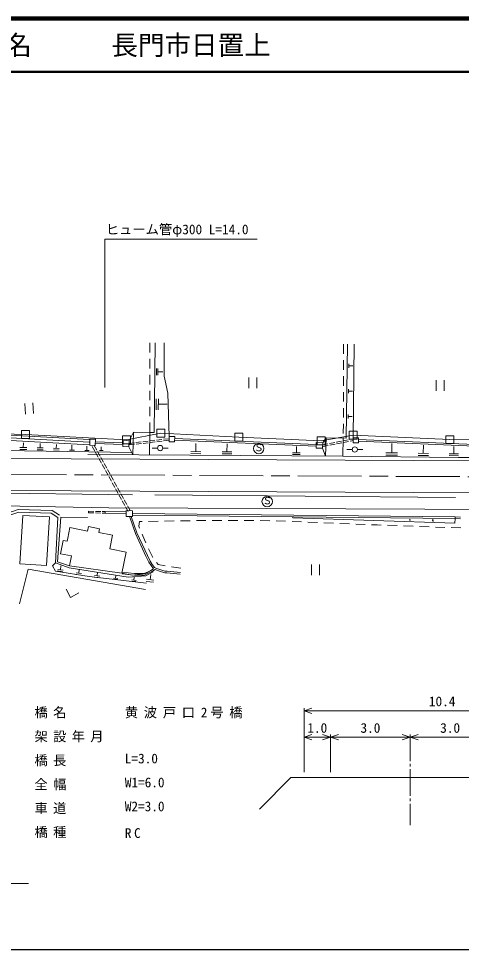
# Model space of a CAD drawing. Units: millimetres, scale not verified. Extents: x 40000 to 680000, y 20000 to 380000.
# Drawn here: x 380384 to 463718, y 205000 to 380000 of the extents above; entities that cross this region are included whole.
import ezdxf
from ezdxf.enums import TextEntityAlignment as Align

# ---------------------------------------------------------------- set-up
doc = ezdxf.new("R2010")
doc.units = ezdxf.units.MM
doc.header["$LTSCALE"] = 1000
doc.linetypes.add('CHAIN', pattern=[18.5, 12, -1.5, 3.5, -1.5])
for name, color, linetype, lineweight in [('M-BGD', 7, 'Continuous', 13), ('M-BMK', 2, 'CHAIN', 13), ('M-BMK-ROW', 30, 'Continuous', 13), ('M-STR-HTXT', 7, 'Continuous', 13), ('M-STR-STRC', 7, 'Continuous', 13), ('M-TTL', 2, 'Continuous', 140), ('M-TTL-BAND', 7, 'Continuous', 25), ('M-TTL-LINE', 7, 'Continuous', 50), ('M-TTL-TXT', 7, 'Continuous', 13)]:
    doc.layers.add(name, color=color, linetype=linetype, lineweight=lineweight)
doc.styles.add('ＭＳ ゴシック', font='')
doc.styles.get('ＭＳ ゴシック').set_extended_font_data('MS Gothic')

msp = doc.modelspace()

# ---------------------------------------------------------------- linework, layer by layer
at = {"layer": 'M-BGD'}
for p, q in [((405100, 319032), (405097, 317232)), ((441554, 318787), (441548, 316987)), ((442052, 301111), (442266, 318799)), ((443326, 301161), (443525, 318768)), ((405095, 316032), (405091, 314233)), ((441544, 315787), (441538, 313987)), ((442512, 314337), (442521, 315100)), ((406308, 312949), (406319, 314189)), ((406556, 312946), (406567, 314187)), ((406561, 313567), (407554, 313558)), ((442517, 314718), (443280, 314709)), ((405089, 313033), (405086, 311233)), ((423744, 312540), (423744, 310540)), ((425244, 310540), (425244, 312540)), ((441534, 312787), (441527, 310987)), ((458997, 311994), (458997, 309994)), ((460497, 309994), (460497, 311994)), ((405083, 310033), (405080, 308233)), ((441523, 309787), (441517, 307987)), ((442454, 309568), (442464, 310335)), ((442459, 309951), (443226, 309942)), ((406252, 306465), (406270, 308534)), ((406666, 306462), (406684, 308531)), ((381542, 307650), (381700, 305657)), ((383038, 307769), (383196, 305775)), ((405078, 307033), (405074, 305233)), ((406675, 307496), (408330, 307482)), ((441513, 306787), (441507, 304987)), ((442397, 304795), (442406, 305566)), ((442401, 305180), (443172, 305171)), ((405072, 304033), (405069, 302233)), ((441503, 303787), (441496, 301987)), ((393635, 299861), (362824, 301557)), ((393648, 300361), (362851, 302056)), ((393662, 300861), (362879, 302555)), ((401990, 302226), (405069, 302178)), ((405000, 297962), (405069, 302178)), ((407639, 300899), (408632, 301016)), ((409766, 301037), (436399, 299897)), ((437631, 300266), (438241, 301162)), ((441493, 301119), (441412, 297710)), ((381918, 299353), (380621, 299370)), ((381269, 299362), (381282, 300269)), ((385023, 299273), (383853, 299289)), ((384438, 299281), (384449, 300099)), ((387484, 299203), (387494, 299936)), ((390409, 298850), (390422, 299779)), ((393226, 298812), (393237, 299629)), ((394256, 299576), (394738, 298700)), ((394607, 299769), (395089, 298892)), ((394819, 300144), (400018, 299909)), ((394833, 300444), (400031, 300209)), ((395934, 298776), (395943, 299484)), ((401913, 297983), (401154, 299505)), ((401183, 300139), (402177, 300256)), ((401219, 299841), (402212, 299958)), ((402475, 300291), (403468, 300408)), ((402510, 299993), (403503, 300110)), ((403766, 300443), (404759, 300560)), ((403801, 300145), (404794, 300262)), ((405057, 300595), (406050, 300712)), ((405092, 300297), (406085, 300414)), ((405532, 299252), (406532, 299252)), ((406348, 300747), (407341, 300864)), ((406383, 300449), (407376, 300566)), ((407532, 299251), (408532, 299251)), ((407674, 300601), (408667, 300718)), ((409753, 300738), (436397, 299596)), ((413739, 298586), (413750, 300125)), ((419601, 298533), (419611, 300023)), ((432658, 298368), (432666, 299556)), ((437619, 299874), (438602, 300060)), ((437675, 299579), (438658, 299766)), ((438897, 300116), (439879, 300303)), ((438953, 299822), (439935, 300008)), ((440174, 300359), (441156, 300546)), ((440230, 300064), (441212, 300251)), ((441451, 300602), (442433, 300788)), ((441507, 300307), (442489, 300493)), ((442728, 300844), (443324, 300957)), ((442784, 300549), (443380, 300663)), ((444355, 300564), (472179, 299340)), ((444358, 300864), (472188, 299640)), ((450599, 298358), (450613, 300089)), ((456549, 298266), (456561, 299827)), ((462293, 298178), (462305, 299574)), ((377479, 298781), (401675, 298398)), ((381912, 298964), (380616, 298982)), ((385018, 298922), (383849, 298938)), ((388004, 298882), (386957, 298896)), ((388008, 299196), (386961, 299210)), ((390874, 298844), (389945, 298856)), ((393634, 298806), (392818, 298817)), ((394883, 298437), (395365, 297561)), ((395233, 298630), (395715, 297753)), ((396288, 298771), (395580, 298780)), ((414698, 298195), (412775, 298208)), ((414701, 298579), (412778, 298593)), ((420529, 298155), (418667, 298167)), ((420532, 298527), (418670, 298540)), ((433399, 298066), (431913, 298076)), ((433401, 298363), (431915, 298373)), ((438147, 297733), (437600, 299211)), ((442164, 298987), (443164, 298987)), ((444163, 298986), (445163, 298986)), ((451677, 297916), (449513, 297934)), ((451680, 298349), (449517, 298367)), ((457521, 297868), (455570, 297884)), ((457524, 298259), (455573, 298274)), ((463163, 297822), (461418, 297836)), ((463166, 298171), (461421, 298185)), ((395509, 297298), (395991, 296422)), ((395860, 297491), (396342, 296614)), ((396136, 296159), (396618, 295282)), ((396486, 296351), (396968, 295475)), ((396762, 295020), (397244, 294143)), ((397113, 295212), (397595, 294336)), ((397739, 294073), (398221, 293197)), ((397389, 293881), (397871, 293004)), ((398015, 292741), (398497, 291865)), ((398366, 292934), (398848, 292058)), ((377353, 290781), (397365, 290500)), ((397365, 290500), (401795, 290479)), ((398642, 291602), (399124, 290726)), ((398992, 291795), (399474, 290919)), ((399619, 290656), (400101, 289780)), ((399268, 290463), (399750, 289587)), ((399895, 289324), (400377, 288448)), ((400245, 289517), (400727, 288641)), ((406023, 290458), (462611, 289968)), ((377315, 288382), (397390, 288008)), ((393528, 287077), (393534, 287377)), ((393528, 287077), (394528, 287057)), ((393534, 287377), (394534, 287357)), ((394828, 287051), (395827, 287032)), ((394833, 287351), (395833, 287332)), ((396127, 287026), (396694, 287015)), ((396133, 287326), (396700, 287315)), ((396694, 287015), (396700, 287315)), ((400607, 286983), (396697, 287015)), ((400610, 287283), (396700, 287315)), ((400521, 288185), (401003, 287309)), ((400872, 288378), (401354, 287502)), ((401300, 286276), (402378, 283186)), ((401583, 286375), (402656, 283299)), ((462521, 286017), (401801, 286638)), ((462524, 286317), (401804, 286938)), ((402996, 284554), (403160, 285445)), ((403160, 285445), (403644, 285453)), ((404844, 285472), (406643, 285501)), ((407843, 285521), (409643, 285550)), ((410843, 285569), (412642, 285598)), ((413842, 285618), (415170, 285639)), ((415170, 285639), (415642, 285638)), ((416842, 285634), (418642, 285629)), ((419842, 285625), (421642, 285620)), ((422842, 285616), (424642, 285611)), ((425842, 285607), (427642, 285602)), ((428841, 285562), (430640, 285490)), ((431839, 285442), (433637, 285369)), ((434836, 285321), (436635, 285249)), ((454141, 285686), (453927, 285693)), ((454034, 285690), (454041, 285904)), ((458502, 285541), (458189, 285551)), ((458345, 285546), (458356, 285859)), ((462521, 286017), (463520, 285974)), ((462534, 286317), (463533, 286274)), ((403156, 284176), (402996, 284554)), ((437834, 285201), (439633, 285129)), ((440832, 285081), (442630, 285009)), ((443829, 284960), (445628, 284888)), ((446827, 284840), (447835, 284800)), ((447835, 284800), (448626, 284772)), ((449825, 284730), (451624, 284667)), ((452823, 284625), (454622, 284561)), ((455821, 284519), (457620, 284456)), ((458819, 284414), (460618, 284351)), ((461817, 284309), (463616, 284245)), ((402378, 283186), (404357, 278926)), ((402656, 283299), (404629, 279052)), ((404074, 282000), (403623, 283070)), ((404346, 281422), (404074, 282000)), ((405622, 278708), (404856, 280336)), ((404357, 278926), (404866, 277833)), ((404629, 279052), (405129, 277979)), ((388253, 276389), (388346, 277102)), ((404866, 277833), (405303, 277167)), ((405129, 277979), (405546, 277344)), ((405791, 276563), (405269, 276229)), ((405303, 277167), (405791, 276563)), ((405546, 277344), (405983, 276802)), ((405983, 276802), (406358, 276615)), ((406676, 277382), (406347, 277761)), ((406358, 276615), (406973, 276396)), ((407952, 277143), (406676, 277382)), ((410919, 276702), (409136, 276949)), ((435526, 277363), (435526, 275363)), ((437026, 275363), (437026, 277363)), ((388723, 276017), (387704, 276149)), ((388763, 276322), (387743, 276455)), ((392174, 275361), (391154, 275493)), ((392213, 275666), (391194, 275799)), ((391704, 275733), (391796, 276446)), ((395617, 274853), (394598, 274985)), ((395657, 275158), (394637, 275291)), ((395147, 275225), (395240, 275938)), ((399036, 274750), (398256, 274824)), ((398646, 274787), (398698, 275333)), ((400969, 275478), (399867, 275635)), ((401003, 275776), (399910, 275932)), ((402209, 275367), (400969, 275478)), ((402222, 275667), (401003, 275776)), ((402100, 274418), (402152, 274964)), ((403335, 275367), (402209, 275367)), ((403332, 275667), (402222, 275667)), ((403988, 275682), (403332, 275667)), ((404052, 275384), (403335, 275367)), ((404738, 275995), (403988, 275682)), ((404856, 275719), (404052, 275384)), ((405269, 276229), (404738, 275995)), ((405412, 275964), (404856, 275719)), ((405153, 274513), (405262, 275473)), ((406103, 276407), (405412, 275964)), ((406103, 276407), (406240, 276338)), ((406240, 276338), (406882, 276110)), ((406882, 276110), (407878, 275828)), ((406973, 276396), (407931, 276125)), ((407878, 275828), (408302, 275795)), ((407931, 276125), (408327, 276094)), ((408302, 275795), (410806, 275571)), ((408327, 276094), (410832, 275870)), ((399014, 274516), (398234, 274590)), ((402467, 274147), (401687, 274221)), ((402490, 274381), (401710, 274455)), ((405793, 274024), (404421, 274179)), ((405839, 274435), (404468, 274590)), ((389316, 272734), (390172, 271187)), ((391719, 272044), (390172, 271187))]:
    msp.add_line(p, q, dxfattribs=at)
for points in [[(405069, 302178), (405915, 302164), (406060, 319032)], [(408718, 301425), (408478, 309563), (407754, 312765), (407754, 319054)], [(401913, 297983), (401990, 302226), (401205, 300604)], [(438147, 297733), (438241, 301162), (442052, 301111)], [(568572, 297414), (567805, 297396), (561850, 297327), (552241, 297247), (529829, 297348), (505892, 297425), (482325, 297504), (463154, 297476), (441412, 297710), (393425, 298042)], [(388050, 286642), (386697, 287538), (380328, 287695), (379051, 287248), (375906, 287387), (363789, 287352), (353511, 287068)], [(387774, 286225), (386541, 287042), (380407, 287193), (379125, 286744), (375896, 286887), (363796, 286852), (353525, 286568)], [(397390, 288008), (531178, 287443), (548403, 287358), (560701, 287391), (568437, 287509)], [(387774, 286225), (387304, 277698), (386779, 277095), (387346, 276142), (393688, 275089), (404448, 273848)], [(393345, 286210), (388332, 286276), (387731, 277889), (389984, 277123)], [(462524, 286317), (462521, 286017), (462460, 285109), (431998, 286123), (431929, 286330)], [(405702, 275981), (404309, 275260), (401006, 274974), (389929, 276721), (387304, 277698)], [(404253, 272687), (382158, 276471), (380545, 269976)], [(405464, 276278), (404268, 275649), (401749, 275357), (399839, 275732)]]:
    msp.add_lwpolyline(points, dxfattribs=at)
for points in [[(408718, 301425), (409761, 301413), (409749, 300400), (408707, 300412)], [(443326, 301161), (444361, 301152), (444353, 300262), (443317, 300271)], [(393789, 300926), (394836, 300903), (394811, 299764), (393764, 299787)], [(400053, 300658), (401205, 300604), (401154, 299505), (400001, 299559)], [(436411, 300302), (437631, 300266), (437600, 299211), (436380, 299247)], [(400611, 287493), (401808, 287483), (401799, 286373), (400602, 286384)], [(381179, 286602), (380623, 277496), (385647, 277190), (386202, 286296)], [(389999, 284304), (393356, 283661), (393514, 284485), (395617, 284082), (395478, 283357), (398058, 282863), (397564, 280282), (400599, 279700), (399839, 275732), (389984, 277123), (390339, 278967), (388266, 279364), (388752, 281898), (389510, 281753), (389622, 282337)]]:
    msp.add_lwpolyline(points, close=True, dxfattribs=at)
for centre, radius in [((407032, 299252), 500), ((425574, 299169), 990), ((443664, 298987), 500), ((427170, 289194), 990)]:
    msp.add_circle(centre, radius, dxfattribs=at)
at = {"layer": 'M-BMK'}
msp.add_line((377408, 294281), (568517, 293395), dxfattribs=at)
at = {"layer": 'M-BMK-ROW'}
for p, q in [((407891, 302788), (406391, 302788)), ((406391, 302788), (406391, 301288)), ((407891, 301288), (407891, 302788)), ((382461, 302548), (380961, 302548)), ((380961, 302548), (380961, 301048)), ((380961, 301048), (382461, 301048)), ((382461, 301048), (382461, 302548)), ((401414, 301535), (399914, 301535)), ((399914, 301535), (399914, 300035)), ((401414, 300035), (401414, 301535)), ((406391, 301288), (407891, 301288)), ((422601, 302069), (421101, 302069)), ((421101, 302069), (421101, 300569)), ((422601, 300569), (422601, 302069)), ((438075, 301346), (436575, 301346)), ((436575, 301346), (436575, 299846)), ((438075, 299846), (438075, 301346)), ((444080, 302429), (442580, 302429)), ((442580, 302429), (442580, 300929)), ((444080, 300929), (444080, 302429)), ((462298, 301587), (460798, 301587)), ((460798, 301587), (460798, 300087)), ((462298, 300087), (462298, 301587)), ((399914, 300035), (401414, 300035)), ((421101, 300569), (422601, 300569)), ((436575, 299846), (438075, 299846)), ((442580, 300929), (444080, 300929)), ((460798, 300087), (462298, 300087))]:
    msp.add_line(p, q, dxfattribs=at)
for points in [[(361853, 302903), (377447, 301943), (381711, 301798), (400664, 300785), (407141, 302038)], [(407141, 302038), (421851, 301319), (437325, 300596), (443330, 301679), (461548, 300837), (473137, 300711), (477656, 301390), (479384, 301330), (481792, 301335), (501817, 300914), (507396, 301280), (521796, 300815), (541615, 300471), (546218, 300356), (557037, 300331), (563464, 300589), (568614, 300558)]]:
    msp.add_lwpolyline(points, dxfattribs=at)
at = {"layer": 'M-STR-HTXT'}
for p, q in [((434097, 249874), (435597, 250374)), ((434097, 238292), (434097, 250374)), ((434097, 249874), (439097, 249874)), ((434097, 249874), (435597, 249374)), ((439097, 249874), (454097, 249874)), ((454097, 249874), (469097, 249874)), ((434097, 244874), (435597, 245374)), ((439097, 244874), (437597, 245374)), ((439097, 244874), (440597, 245374)), ((439097, 238292), (439097, 245374)), ((454097, 244874), (452597, 245374)), ((454097, 244874), (455597, 245374)), ((454097, 245374), (454097, 240374)), ((434097, 244874), (439097, 244874)), ((434097, 244874), (435597, 244374)), ((439097, 244874), (437597, 244374)), ((439097, 244874), (454097, 244874)), ((439097, 244874), (440597, 244374)), ((454097, 244874), (452597, 244374)), ((454097, 244874), (469097, 244874)), ((454097, 244874), (455597, 244374)), ((454097, 239874), (454097, 239374)), ((454097, 238874), (454097, 233874)), ((431641, 237292), (425719, 231370)), ((431641, 237292), (471610, 237292)), ((454097, 233374), (454097, 232874)), ((454097, 232374), (454097, 228364))]:
    msp.add_line(p, q, dxfattribs=at)
for points in [[(396616, 310673), (396616, 338547), (425254, 338547)], [(350681, 254010), (350681, 217385), (382227, 217385)]]:
    msp.add_lwpolyline(points, dxfattribs=at)
at = {"layer": 'M-STR-STRC'}
for p, q in [((377422, 297281), (568531, 296395)), ((377394, 291281), (568503, 290395))]:
    msp.add_line(p, q, dxfattribs=at)
at = {"layer": 'M-TTL'}
msp.add_line((680000, 380000), (40000, 380000), dxfattribs=at)
at = {"layer": 'M-TTL-BAND'}
msp.add_line((40000, 205000), (579000, 205000), dxfattribs=at)
at = {"layer": 'M-TTL-LINE'}
msp.add_line((40000, 370000), (680000, 370000), dxfattribs=at)

# ---------------------------------------------------------------- texts
at = {"layer": 'M-BGD', "style": 'ＭＳ ゴシック'}
for p in [(424674, 298269), (426270, 288294)]:
    msp.add_text('Ｓ', height=1320, dxfattribs=at).set_placement(p, align=Align.BOTTOM_LEFT)
at = {"layer": 'M-STR-HTXT', "style": 'ＭＳ ゴシック'}
for s, p in [('ヒューム管φ300 L=14.0', (396792, 338905)), ('L=3.0', (400371, 239425)), ('W1=6.0', (400371, 234925)), ('W2=3.0', (400371, 230425))]:
    msp.add_text(s, height=1833, dxfattribs=at).set_placement(p, align=Align.BOTTOM_LEFT)
for s, p in [('10.4', (460097, 250174)), ('1.0', (436597, 245174)), ('3.0', (446597, 245174)), ('3.0', (461597, 245174))]:
    msp.add_text(s, height=1833, dxfattribs=at).set_placement(p, align=Align.BOTTOM_CENTER)
at = {"layer": 'M-STR-HTXT', "char_height": 1833, "attachment_point": 7, "style": 'ＭＳ ゴシック'}
for s, insert in [('\\T1.4;橋名', (383371, 248425)), ('\\T1.43;黄波戸口2号橋', (400371, 248425)), ('\\T1.4;架設年月', (383371, 243925)), ('\\T1.4;橋長', (383371, 239425)), ('\\T1.4;全幅', (383371, 234925)), ('\\T1.4;車道', (383371, 230425)), ('\\T1.4;橋種', (383371, 225925)), ('\\T1.4;RC', (400371, 225925))]:
    msp.add_mtext(s, dxfattribs=dict(at, insert=insert))
at = {"layer": 'M-TTL-TXT', "style": 'ＭＳ ゴシック'}
msp.add_text('地 名      長門市日置上', height=3666, dxfattribs=at).set_placement((370380, 375000), align=Align.MIDDLE_LEFT)

doc.saveas('drawing.dxf')
